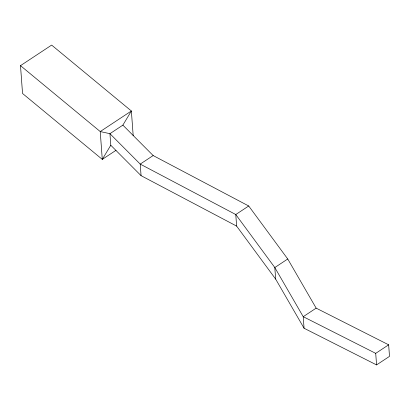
<?xml version="1.0" encoding="UTF-8"?>
<svg xmlns="http://www.w3.org/2000/svg" width="410" height="410" viewBox="0 0 410 410"><rect width="100%" height="100%" fill="white"/><g stroke="black" fill="none" stroke-linecap="round" stroke-linejoin="round"><path stroke-width="0.61" d="M115.999 150.321L102.28 159.387L100.235 131.559L131.374 110.987L122.872 125.132L109.936 133.68L110.782 145.242L102.28 159.387L22.545 93.485L20.5 65.656L51.639 45.085L131.374 110.987L133.188 135.654M153.155 155.554L140.22 164.097L141.066 175.659L236.621 226.094L275.658 279.102L304.071 328.251L376.564 364.915L389.5 356.372L388.649 344.81L316.161 308.141L287.743 258.997L248.711 205.989L153.155 155.554L122.872 125.132M248.711 205.989L235.776 214.532L236.621 226.094M287.743 258.997L274.808 267.545L275.658 279.102M316.161 308.141L303.221 316.689L304.071 328.251M20.5 65.656L100.235 131.559L109.936 133.68L140.22 164.097L235.776 214.532L274.808 267.545L303.221 316.689L375.714 353.358L388.649 344.81M110.782 145.242L141.066 175.659M375.714 353.358L376.564 364.915"/></g></svg>
